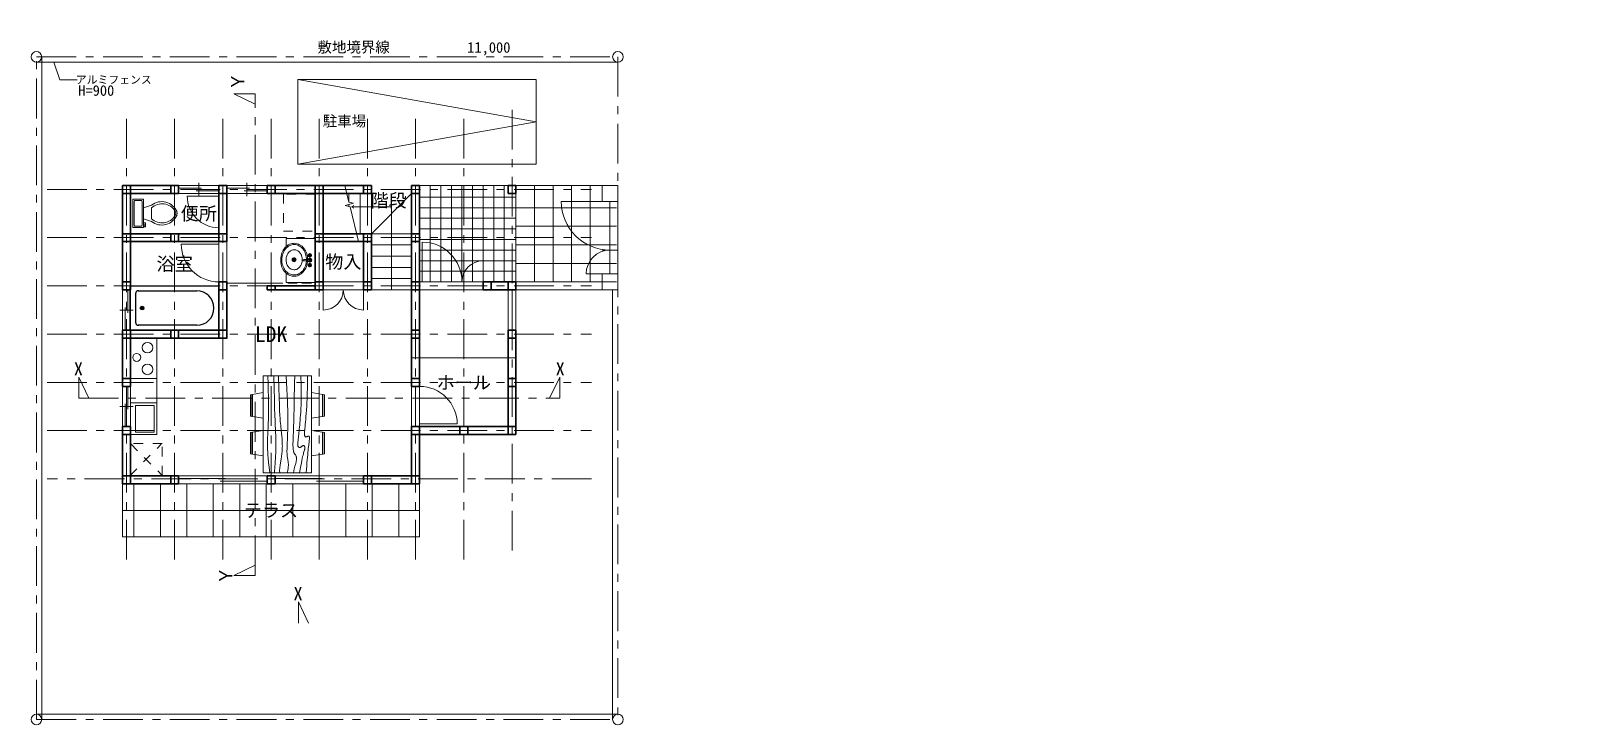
# Model space of a CAD drawing. Header units: millimetres. Extents: x -100 to 29294, y -100 to 12985.
import ezdxf
from ezdxf.enums import TextEntityAlignment as Align

# ---------------------------------------------------------------- set-up
doc = ezdxf.new("R2010")
doc.units = ezdxf.units.MM
doc.header["$LTSCALE"] = 30
for name, pattern in [('CENTER1', [42, 25, -6, 5, -6]), ('DASHED1', [12, 6, -6]), ('HIDDEN', [9, 6, -3]), ('PHANTOM2', [40, 20, -4, 4, -4, 4, -4])]:
    doc.linetypes.add(name, pattern=pattern)
for name, color, linetype, lineweight in [('01通り芯', 1, 'CENTER1', 9), ('02柱・壁(断面線）', 3, 'Continuous', 30), ('03開口断面線', 7, 'Continuous', 18), ('04開口見えがかり線', 4, 'Continuous', 9), ('05設備機器', 7, 'Continuous', 18), ('07家具', 4, 'DASHED1', 9), ('08文字', 7, 'Continuous', 18), ('10線一般（中線）', 7, 'Continuous', 15), ('12切断線', 7, 'CENTER1', 18), ('13境界線', 7, 'PHANTOM2', 18), ('14補助線', 4, 'HIDDEN', 5), ('16外構', 4, 'Continuous', 13)]:
    doc.layers.add(name, color=color, linetype=linetype, lineweight=lineweight)
doc.styles.add('ＭＳＧ', font='MS Gothic.ttf')

# ---------------------------------------------------------------- blocks, each defined once
blk = doc.blocks.new('便器 - 上面')
for p, q in [((-10, -8.5), (-8, -8.5)), ((-10, -9.5), (-10, -8.5)), ((-7, -9.5), (-10, -9.5)), ((-8, -8.5), (-8, -8)), ((-7, -8), (-7, -9.5)), ((-4, -8), (-6, -14)), ((4, -8), (6, -14)), ((9.5, -6), (9.5, -2)), ((4, -14), (-4, -14))]:
    blk.add_line(p, q)
blk.add_lwpolyline([(10.5, -8), (10.5, 0), (-10.5, 0), (-10.5, -8)], close=True)
for points in [[(-9.5, -2), (-9.5, -6)], [(8.5, -1), (-8.5, -1)], [(-8.5, -7), (8.5, -7)]]:
    blk.add_lwpolyline(points)
for centre, radius, start, end in [((-8.6, -1.9), 0.884, 81.8699, 188.1301), ((-8.6, -6.1), 0.884, 171.8699, 278.1301), ((8.6, -1.9), 0.884, 351.8699, 98.1301), ((8.6, -6.1), 0.884, 261.8699, 8.1301), ((3.5, -21.6), 12.2, 141.4691, 247.9714), ((4.2, -21.8), 11.3, 136.3677, 238.9468), ((-3.5, -21.6), 12.2, 292.0284, 38.5307), ((-4.2, -21.8), 11.3, 301.053, 43.6321), ((0, -27.9), 4, 245.7318, 294.2682), ((0, -29), 4, 254.8605, 285.1395)]:
    blk.add_arc(centre, radius, start, end)
blk = doc.blocks.new('蛇口 - バスルーム用(上面)')
for p, q in [((-4.107, 0.125), (-4.375, 0.125)), ((-3.75, 0.4788), (-3.75, 0.75)), ((-3.5, 0.482), (-3.5, 0.75)), ((-3.1461, 0.125), (-2.875, 0.125)), ((3.143, 0.125), (2.875, 0.125)), ((3.5, 0.4788), (3.5, 0.75)), ((3.75, 0.482), (3.75, 0.75)), ((4.1039, 0.125), (4.375, 0.125)), ((-4.1039, -0.125), (-4.375, -0.125)), ((-3.75, -0.4821), (-3.75, -0.75)), ((-3.5, -0.4789), (-3.5, -0.75)), ((-3.143, -0.125), (-2.875, -0.125)), ((-0.5, -0.8639), (-0.5, -4.5)), ((0.5, -4.5), (0.5, -0.8631)), ((3.1461, -0.125), (2.875, -0.125)), ((3.5, -0.4821), (3.5, -0.75)), ((3.75, -0.4789), (3.75, -0.75)), ((4.107, -0.125), (4.375, -0.125))]:
    blk.add_line(p, q)
for centre, radius in [((-3.625, 0), 1.375), ((-4.625, 0), 0.2795), ((-3.625, 0), 0.5), ((-3.625, 1), 0.2795), ((-2.625, 0), 0.2795), ((0, 0), 0.5), ((3.625, 0), 1.375), ((2.625, 0), 0.2795), ((3.625, 0), 0.5), ((3.625, 1), 0.2795), ((4.625, 0), 0.2795), ((-3.625, -1), 0.2795), ((3.625, -1), 0.2795)]:
    blk.add_circle(centre, radius)
for centre, radius, start, end in [((-3.625, 0), 1, 105.2407, 164.2093), ((-3.625, 0), 1, 16.44125, 74.07887), ((0, 0), 1.5, 289.6514, 250.3603), ((0, 0), 1, 300.3431, 239.7554), ((3.625, 0), 1, 106.12, 164.0884), ((3.625, 0), 1, 16.23422, 73.90469), ((-3.625, 0), 1, 196.2342, 253.9047), ((-3.625, 0), 1, 286.12, 344.0884), ((0, -4.5), 0.5, 180, 0), ((3.625, 0), 1, 196.4413, 254.0789), ((3.625, 0), 1, 285.2407, 344.2093)]:
    blk.add_arc(centre, radius, start, end)
blk = doc.blocks.new('洗面台 - 楕円形(上面)')
for p, q in [((-1, 0), (1, 0)), ((0, 1), (0, -1))]:
    blk.add_line(p, q)
at = {"linetype": 'Continuous'}
for points in [[(-12.2, 0.4, 0.117634), (-11.5, -3.4, 0.104469), (-8.9, -6.8, 0.090016), (-5.1, -9.1, 0.08192), (-0.3, -10, 0.08192), (4.5, -9.4, 0.090016), (8.4, -7.4, 0.104469), (11.2, -4.1, 0.117634), (12.2, -0.4, 0.117634), (11.5, 3.4, 0.104469), (8.9, 6.8, 0.090016), (5.1, 9.1, 0.08192), (0.3, 10, 0.08192), (-4.5, 9.4, 0.090016), (-8.4, 7.4, 0.104469), (-11.2, 4.1, 0.117634)], [(-11.3, 0.2, 0.118622), (-10.5, -3.3, 0.104678), (-8.1, -6.4, 0.089562), (-4.5, -8.4, 0.081185), (-0.1, -9.2, 0.081185), (4.3, -8.5, 0.089562), (7.9, -6.6, 0.104678), (10.4, -3.5, 0.118622), (11.3, -0.2, 0.118622), (10.5, 3.3, 0.104678), (8.1, 6.4, 0.089562), (4.5, 8.4, 0.081185), (0.1, 9.2, 0.081185), (-4.3, 8.5, 0.089562), (-7.9, 6.6, 0.104678), (-10.4, 3.5, 0.118622)], [(-7.4, 0.1, 0.118283), (-6.9, -2.2, 0.104607), (-5.3, -4.2, 0.089718), (-3, -5.5, 0.081436), (-0.1, -6, 0.081436), (2.8, -5.6, 0.089718), (5.2, -4.3, 0.104607), (6.9, -2.3, 0.118283), (7.4, -0.1, 0.118283), (6.9, 2.2, 0.104607), (5.3, 4.2, 0.089718), (3, 5.5, 0.081436), (0.1, 6, 0.081436), (-2.8, 5.6, 0.089718), (-5.2, 4.3, 0.104607), (-6.9, 2.3, 0.118283)]]:
    blk.add_lwpolyline(points, format="xyb", close=True, dxfattribs=at)
for radius in [1.5, 1]:
    blk.add_circle((0, 0), radius)

msp = doc.modelspace()

# ---------------------------------------------------------------- hatches: boundary and pattern name
at = {"layer": '14補助線', "linetype": 'ByBlock'}
h = msp.add_hatch(dxfattribs=at)
h.set_pattern_fill('_USER', color=256, scale=250, style=0, pattern_type=0)
h.set_pattern_definition([(0, (0, 0), (0, 62500), [])])
h.paths.add_polyline_path([(22184, 8545), (22184, 8145)], flags=16)
h.paths.add_polyline_path([(29294, 5725), (29294, 12985), (22334, 12985), (22334, 5725)])
edge = h.paths.add_edge_path()
edge.add_line((22184, 8545), (22375, 8145))
edge.add_line((22184, 8545), (22184, 8145))
h.paths.add_polyline_path([(22034, 8513), (22320, 8513), (22320, 8884), (22034, 8884)], flags=9)

# ---------------------------------------------------------------- linework, layer by layer
for p, q in [((1773, 7344), (1773, 8180)), ((1773, 8180), (3444, 8180)), ((3444, 8180), (3444, 7344)), ((1971, 7762), (2018, 7762)), ((1995, 7786), (1995, 7739)), ((3444, 7344), (1775, 7344))]:
    msp.add_line(p, q)
for points in [[(1879, 7484), (1879, 8041)], [(1923, 8087), (3027, 8087)], [(3027, 7437), (1920, 7437)]]:
    msp.add_lwpolyline(points)
for radius in [34.8, 23.2]:
    msp.add_circle((1995, 7762), radius)
for centre, radius, start, end in [((1919, 8047), 41, 81.8699, -171.8699), ((3027, 7762), 325, -90, 90), ((1919, 7478), 41, 171.8699, -81.8699)]:
    msp.add_arc(centre, radius, start, end)
at = {"layer": '01通り芯'}
for p, q in [((1700, 3020), (1700, 11500)), ((2610, 3020), (2610, 11500)), ((3520, 3020), (3520, 11500)), ((4430, 3020), (4430, 11500)), ((5340, 3020), (5340, 11500)), ((6250, 3020), (6250, 11500)), ((7160, 3020), (7160, 11500)), ((8070, 3020), (8070, 11500)), ((8980, 11500), (8980, 3020)), ((200, 10000), (10480, 10000)), ((200, 9090), (10480, 9090)), ((200, 8180), (10480, 8180)), ((200, 7270), (10480, 7270)), ((200, 6360), (10480, 6360)), ((200, 5450), (10480, 5450)), ((10480, 4540), (200, 4540))]:
    msp.add_line(p, q, dxfattribs=at)
at = {"layer": '02柱・壁(断面線）'}
for p, q in [((1625, 10075), (2685, 10075)), ((1625, 8105), (1625, 10075)), ((1775, 10075), (1775, 8105)), ((2535, 9925), (2535, 10075)), ((2685, 10075), (2685, 9925)), ((3445, 10075), (3595, 10075)), ((3445, 9015), (3445, 10075)), ((3595, 10075), (3595, 9015)), ((4355, 9925), (4355, 10075)), ((4355, 10075), (6325, 10075)), ((4505, 10075), (4505, 9925)), ((5265, 8105), (5265, 10075)), ((5415, 10075), (5415, 8105)), ((6175, 9925), (6175, 10075)), ((6325, 10075), (6325, 9925)), ((7085, 6285), (7085, 10075)), ((7085, 10075), (7235, 10075)), ((7235, 10075), (7235, 6285)), ((8905, 10075), (9055, 10075)), ((8905, 9925), (8905, 10075)), ((9055, 10075), (9055, 9925)), ((2685, 9925), (1625, 9925)), ((3595, 9925), (3445, 9925)), ((6325, 9925), (4355, 9925)), ((7235, 9925), (7085, 9925)), ((9055, 9925), (8905, 9925)), ((1625, 9165), (3595, 9165)), ((2535, 9015), (2535, 9165)), ((2685, 9165), (2685, 9015)), ((5265, 9165), (6325, 9165)), ((6175, 8105), (6175, 9165)), ((6325, 9165), (6325, 8105)), ((7085, 9165), (7235, 9165)), ((3595, 9015), (1625, 9015)), ((6325, 9015), (5265, 9015)), ((7235, 9015), (7085, 9015)), ((1625, 8255), (1775, 8255)), ((3445, 7195), (3445, 8255)), ((3445, 8255), (3595, 8255)), ((3595, 8255), (3595, 7185)), ((5415, 8255), (5265, 8255)), ((6175, 8255), (6325, 8255)), ((7085, 8255), (7235, 8255)), ((8435, 8255), (8435, 8105)), ((8435, 8255), (9055, 8255)), ((8585, 8255), (8585, 8105)), ((8905, 8105), (8905, 8255)), ((9055, 8255), (9055, 8105)), ((1775, 8105), (1625, 8105)), ((3595, 8105), (3445, 8105)), ((4355, 8105), (4355, 8180)), ((4355, 8180), (5265, 8180)), ((5415, 8105), (4355, 8105)), ((4505, 8180), (4505, 8105)), ((6325, 8105), (6175, 8105)), ((7085, 8105), (7235, 8105)), ((8435, 8105), (9055, 8105)), ((1625, 6285), (1625, 7345)), ((1625, 7345), (3595, 7345)), ((3595, 7195), (1625, 7195)), ((1775, 7345), (1775, 6285)), ((2535, 7195), (2535, 7345)), ((2685, 7345), (2685, 7195)), ((7085, 7345), (7235, 7345)), ((7235, 7195), (7085, 7195)), ((8905, 5375), (8905, 7345)), ((8905, 7345), (9055, 7345)), ((9055, 7195), (8905, 7195)), ((9055, 7345), (9055, 5375)), ((1625, 6435), (1775, 6435)), ((1775, 6285), (1625, 6285)), ((7085, 6435), (7235, 6435)), ((7235, 6285), (7085, 6285)), ((8905, 6435), (9055, 6435)), ((9055, 6285), (8905, 6285)), ((1625, 4445), (1625, 5525)), ((1625, 5525), (1775, 5525)), ((1775, 5375), (1625, 5375)), ((1775, 5525), (1775, 4445)), ((9055, 5525), (7085, 5525)), ((7085, 4445), (7085, 5525)), ((9055, 5375), (7085, 5375)), ((7235, 5525), (7235, 4445)), ((7995, 5375), (7995, 5525)), ((8145, 5525), (8145, 5375)), ((1625, 4595), (2685, 4595)), ((2685, 4445), (1625, 4445)), ((2535, 4445), (2535, 4595)), ((2685, 4595), (2685, 4445)), ((4355, 4445), (4355, 4595)), ((4355, 4595), (4505, 4595)), ((4505, 4445), (4355, 4445)), ((4505, 4595), (4505, 4445)), ((6175, 4445), (6175, 4595)), ((6175, 4595), (7235, 4595)), ((7235, 4445), (6175, 4445)), ((6325, 4595), (6325, 4445))]:
    msp.add_line(p, q, dxfattribs=at)
at = {"layer": '03開口断面線'}
for p, q in [((2685, 10025), (3115, 10025)), ((3065, 9875), (3065, 10125)), ((3595, 10025), (4025, 10025)), ((3975, 9875), (3975, 10125)), ((2845, 9875), (3445, 9875)), ((3015, 9975), (3445, 9975)), ((3925, 9975), (4355, 9975)), ((3445, 8965), (2735, 8965)), ((7285, 9005), (7285, 8255)), ((8435, 8255), (8435, 8655)), ((1725, 7675), (1725, 8105)), ((3597, 8230), (4475, 8230)), ((5415, 8105), (5415, 7725)), ((6175, 8105), (6175, 7725)), ((8980, 7345), (8980, 8105)), ((1825, 7725), (1575, 7725)), ((1675, 7345), (1675, 7775)), ((1725, 5855), (1725, 6285)), ((1825, 5905), (1575, 5905)), ((1675, 5525), (1675, 5955)), ((7945, 5575), (7235, 5575)), ((2685, 4545), (3570, 4545)), ((3470, 4495), (4355, 4495)), ((3520, 4395), (3520, 4645)), ((4505, 4545), (5390, 4545)), ((5290, 4495), (6175, 4495)), ((5340, 4395), (5340, 4645))]:
    msp.add_line(p, q, dxfattribs=at)
at = {"layer": '03開口断面線', "linetype": 'ByBlock'}
for p, q in [((9910, 9775), (10830, 9775)), ((10380, 8405), (10830, 8405))]:
    msp.add_line(p, q, dxfattribs=at)
at = {"layer": '03開口断面線', "linetype": 'HIDDEN'}
msp.add_line((4474, 8229), (5264, 8229), dxfattribs=at)
at = {"layer": '04開口見えがかり線'}
for p, q in [((2685, 10075), (3445, 10075)), ((3595, 10075), (4355, 10075)), ((2685, 9925), (3445, 9925)), ((3595, 9925), (4355, 9925)), ((3445, 8255), (3445, 9015)), ((3595, 9015), (3595, 8255)), ((5415, 8255), (6175, 8255)), ((7235, 8255), (8435, 8255)), ((1625, 7345), (1625, 8105)), ((1775, 7345), (1775, 8105)), ((5415, 8105), (6175, 8105)), ((8435, 8105), (7235, 8105)), ((8905, 8105), (8905, 7345)), ((9055, 7345), (9055, 8105)), ((1625, 5525), (1625, 6285)), ((1775, 5525), (1775, 6285)), ((7085, 5525), (7085, 6285)), ((7235, 6285), (7235, 5525)), ((2685, 4595), (4355, 4595)), ((2685, 4445), (4355, 4445)), ((4505, 4595), (6175, 4595)), ((4505, 4445), (6175, 4445))]:
    msp.add_line(p, q, dxfattribs=at)
at = {"layer": '04開口見えがかり線', "linetype": 'ByBlock'}
msp.add_line((10680, 8855), (10980, 8855), dxfattribs=at)
at = {"layer": '04開口見えがかり線'}
for centre, radius, start, end in [((3445, 9874), 598, 180, -90), ((3445, 8965), 710, 180, -90), ((7285, 8255), 750, 0, 90), ((8435, 8255), 400, 90, 180), ((5415, 8105), 380, -90, 0), ((6175, 8105), 380, 180, -90), ((7235, 5575), 710, 0, 90)]:
    msp.add_arc(centre, radius, start, end, dxfattribs=at)
at = {"layer": '04開口見えがかり線', "linetype": 'ByBlock'}
for centre, radius, start, end in [((10830, 9775), 920, 180, -90), ((10830, 8405), 450, 90, 180)]:
    msp.add_arc(centre, radius, start, end, dxfattribs=at)
at = {"layer": '05設備機器', "linetype": 'DASHED1'}
for p, q in [((5264, 9912), (4664, 9912)), ((4664, 9912), (4664, 9212)), ((5264, 9212), (5264, 9912)), ((4664, 9212), (5264, 9212))]:
    msp.add_line(p, q, dxfattribs=at)
at = {"layer": '05設備機器'}
for p, q in [((5266, 9072), (4716, 9072)), ((4716, 9072), (4716, 8921)), ((4715, 8244), (5265, 8244)), ((4716, 8420), (4716, 8242)), ((2274, 6435), (2274, 7193)), ((1775, 6435), (2274, 6435)), ((2274, 6435), (2274, 5375)), ((1773, 5973), (2274, 5973)), ((1871, 5923), (1871, 5424)), ((1873, 5923), (2221, 5923)), ((2221, 5922), (2221, 5423)), ((1775, 5375), (2274, 5375)), ((1871, 5423), (2221, 5423))]:
    msp.add_line(p, q, dxfattribs=at)
for centre, radius in [((2097, 7015), 100), ((1894, 6831), 75), ((2097, 6605), 100)]:
    msp.add_circle(centre, radius, dxfattribs=at)
at = {"layer": '07家具', "linetype": 'Continuous'}
for p, q in [((4281, 6483), (4281, 4655)), ((5195, 6483), (4281, 6483)), ((5195, 4655), (5195, 6483)), ((4040, 6128), (4065, 6132)), ((4040, 6128), (4040, 5721)), ((4065, 5717), (4065, 6132)), ((4078, 6134), (4281, 6166)), ((4078, 6134), (4078, 5715)), ((5399, 6134), (5195, 6166)), ((5399, 6134), (5399, 5715)), ((5411, 5717), (5411, 6132)), ((5437, 6128), (5411, 6132)), ((5437, 6128), (5437, 5721)), ((4065, 5717), (4040, 5721)), ((4281, 5684), (4078, 5715)), ((5195, 5684), (5399, 5715)), ((5411, 5717), (5437, 5721)), ((4040, 5417), (4065, 5421)), ((4040, 5417), (4040, 5010)), ((4065, 5006), (4065, 5421)), ((4078, 5423), (4281, 5454)), ((4078, 5423), (4078, 5004)), ((5399, 5423), (5195, 5454)), ((5399, 5423), (5399, 5004)), ((5437, 5417), (5411, 5421)), ((5411, 5006), (5411, 5421)), ((5437, 5417), (5437, 5010)), ((4065, 5006), (4040, 5010)), ((4281, 4973), (4078, 5004)), ((5195, 4973), (5399, 5004)), ((5411, 5006), (5437, 5010)), ((4281, 4655), (5195, 4655))]:
    msp.add_line(p, q, dxfattribs=at)
at = {"layer": '07家具', "linetype": 'DASHED1'}
for p, q in [((1768, 4605), (2357, 5194)), ((1781, 5198), (2367, 4611))]:
    msp.add_line(p, q, dxfattribs=at)
at = {"layer": '07家具', "linetype": 'Continuous'}
for points in [[(4370, 6483), (4374, 6333), (4377, 6205), (4379, 6096), (4381, 6003), (4381, 5924), (4382, 5856), (4381, 5797), (4381, 5744), (4380, 5694), (4379, 5648), (4377, 5604), (4376, 5563), (4375, 5524), (4373, 5488), (4372, 5453), (4370, 5421), (4368, 5390), (4367, 5360), (4365, 5330), (4364, 5301), (4363, 5271), (4363, 5241), (4362, 5208), (4363, 5174), (4363, 5137), (4365, 5096), (4367, 5049), (4371, 4993), (4377, 4928), (4385, 4851), (4395, 4761), (4408, 4655)], [(4484, 6483), (4489, 6240), (4494, 6038), (4498, 5873), (4503, 5740), (4507, 5633), (4510, 5547), (4513, 5476), (4516, 5415), (4518, 5359), (4520, 5307), (4521, 5260), (4521, 5216), (4522, 5176), (4521, 5138), (4521, 5104), (4520, 5072), (4519, 5042), (4518, 5014), (4517, 4987), (4516, 4961), (4514, 4936), (4512, 4912), (4511, 4887), (4509, 4862), (4507, 4836), (4505, 4810), (4503, 4783), (4501, 4757), (4499, 4730), (4498, 4704), (4497, 4679), (4497, 4655)], [(4573, 6483), (4578, 6260), (4583, 6079), (4587, 5937), (4592, 5826), (4596, 5741), (4601, 5677), (4605, 5627), (4609, 5585), (4613, 5547), (4617, 5511), (4620, 5478), (4623, 5446), (4627, 5417), (4629, 5388), (4632, 5361), (4635, 5334), (4637, 5308), (4639, 5283), (4641, 5258), (4642, 5232), (4643, 5207), (4643, 5182), (4644, 5157), (4643, 5131), (4642, 5104), (4640, 5078), (4638, 5051), (4636, 5024), (4633, 4998), (4630, 4973), (4627, 4949), (4624, 4926), (4621, 4904), (4618, 4884), (4615, 4865), (4611, 4847), (4608, 4830), (4605, 4813), (4602, 4797), (4600, 4781), (4597, 4764), (4595, 4748), (4593, 4732), (4592, 4716), (4591, 4700), (4592, 4684), (4595, 4669), (4599, 4655)], [(4713, 6483), (4722, 6351), (4729, 6230), (4734, 6119), (4738, 6018), (4742, 5925), (4744, 5840), (4745, 5762), (4746, 5690), (4746, 5623), (4746, 5562), (4745, 5505), (4744, 5452), (4743, 5403), (4741, 5357), (4740, 5313), (4738, 5273), (4737, 5234), (4735, 5197), (4734, 5163), (4733, 5130), (4732, 5100), (4731, 5071), (4731, 5045), (4732, 5021), (4733, 4999), (4735, 4979), (4737, 4961), (4739, 4944), (4741, 4928), (4744, 4914), (4746, 4900), (4749, 4887), (4751, 4875), (4753, 4863), (4755, 4850), (4756, 4838), (4757, 4826), (4758, 4813), (4758, 4800), (4757, 4786), (4756, 4771), (4755, 4756), (4753, 4741), (4751, 4727), (4749, 4713), (4746, 4701), (4744, 4690), (4743, 4681), (4741, 4675), (4740, 4670), (4739, 4667), (4739, 4665), (4739, 4663), (4738, 4661), (4738, 4659), (4738, 4655)], [(4878, 6483), (4874, 6349), (4871, 6231), (4868, 6128), (4867, 6037), (4865, 5958), (4865, 5888), (4864, 5826), (4863, 5770), (4862, 5719), (4861, 5672), (4860, 5629), (4859, 5588), (4857, 5549), (4856, 5513), (4854, 5477), (4853, 5442), (4851, 5407), (4849, 5373), (4848, 5339), (4847, 5306), (4846, 5274), (4845, 5243), (4844, 5215), (4844, 5188), (4844, 5164), (4845, 5142), (4846, 5122), (4847, 5104), (4849, 5088), (4851, 5074), (4854, 5061), (4857, 5050), (4860, 5041), (4864, 5032), (4868, 5025), (4872, 5018), (4876, 5012), (4880, 5006), (4885, 5001), (4889, 4995), (4892, 4990), (4896, 4984), (4899, 4978), (4902, 4971), (4905, 4964), (4907, 4956), (4909, 4947), (4910, 4938), (4910, 4928), (4910, 4918), (4910, 4906), (4908, 4895), (4907, 4882), (4905, 4870), (4902, 4856), (4899, 4843), (4896, 4829), (4892, 4814), (4887, 4798), (4882, 4778), (4876, 4755), (4869, 4727), (4862, 4694), (4853, 4655)], [(4992, 6483), (4996, 6305), (4997, 6158), (4997, 6037), (4996, 5939), (4993, 5860), (4990, 5795), (4986, 5740), (4982, 5691), (4978, 5644), (4974, 5600), (4971, 5558), (4967, 5518), (4964, 5479), (4961, 5444), (4957, 5410), (4954, 5379), (4951, 5350), (4948, 5323), (4945, 5298), (4942, 5276), (4940, 5256), (4938, 5238), (4936, 5221), (4935, 5207), (4935, 5194), (4935, 5183), (4935, 5174), (4936, 5166), (4938, 5159), (4940, 5153), (4943, 5148), (4946, 5144), (4949, 5140), (4953, 5137), (4957, 5134), (4961, 5133), (4966, 5132), (4970, 5131), (4975, 5132), (4980, 5133), (4984, 5135), (4989, 5138), (4994, 5141), (4999, 5144), (5003, 5148), (5008, 5151), (5013, 5155), (5018, 5158), (5022, 5161), (5027, 5164), (5032, 5166), (5036, 5167), (5041, 5168), (5045, 5168), (5050, 5167), (5054, 5165), (5058, 5162), (5061, 5158), (5064, 5153), (5067, 5148), (5069, 5142), (5070, 5135), (5071, 5128), (5071, 5120), (5069, 5112), (5067, 5103), (5064, 5093), (5060, 5082), (5056, 5068), (5051, 5053), (5046, 5034), (5040, 5013), (5034, 4989), (5027, 4960), (5020, 4927), (5012, 4888), (5003, 4842), (4992, 4788), (4980, 4726), (4967, 4655)], [(5119, 6483), (5119, 6361), (5117, 6250), (5115, 6150), (5111, 6059), (5107, 5976), (5103, 5902), (5099, 5834), (5094, 5771), (5089, 5714), (5084, 5661), (5080, 5612), (5076, 5568), (5072, 5529), (5069, 5493), (5066, 5462), (5064, 5436), (5063, 5413), (5063, 5394), (5063, 5379), (5064, 5366), (5065, 5356), (5067, 5349), (5070, 5343), (5073, 5338), (5076, 5335), (5080, 5332), (5084, 5331), (5088, 5330), (5092, 5329), (5096, 5330), (5100, 5331), (5104, 5332), (5108, 5334), (5112, 5336), (5116, 5338), (5119, 5340), (5122, 5342), (5126, 5344), (5129, 5346), (5132, 5347), (5135, 5347), (5138, 5347), (5141, 5347), (5144, 5345), (5147, 5343), (5149, 5341), (5151, 5338), (5153, 5334), (5155, 5330), (5156, 5325), (5156, 5319), (5156, 5312), (5156, 5304), (5156, 5294), (5155, 5283), (5153, 5271), (5151, 5256), (5149, 5240), (5147, 5221), (5144, 5199), (5141, 5174), (5137, 5146), (5134, 5115), (5130, 5079), (5126, 5039), (5122, 4995), (5117, 4947), (5113, 4896), (5108, 4841), (5103, 4782), (5099, 4720), (5094, 4655)]]:
    msp.add_lwpolyline(points, dxfattribs=at)
at = {"layer": '07家具', "linetype": 'DASHED1'}
msp.add_lwpolyline([(1775, 4604), (2375, 4604), (2375, 5204), (1775, 5204)], close=True, dxfattribs=at)
at = {"layer": '08文字', "linetype": 'ByBlock'}
for p, q in [((328, 12403), (444, 12066)), ((444, 12066), (769, 12066))]:
    msp.add_line(p, q, dxfattribs=at)
at = {"layer": '10線一般（中線）'}
for p, q in [((5901, 9761), (5826, 10073)), ((7435, 10075), (7435, 8255)), ((7635, 10075), (7635, 8255)), ((7835, 10075), (7835, 8255)), ((8035, 10075), (8035, 8255)), ((8035, 10075), (8035, 8255)), ((8235, 10075), (8235, 8255)), ((8435, 10075), (8435, 8255)), ((8635, 10075), (8635, 8255)), ((8835, 10075), (8835, 8255)), ((5986, 9738), (5829, 9696)), ((5900, 9761), (5986, 9738)), ((5901, 9761), (5901, 9925)), ((5901, 9676), (5901, 9715)), ((6113, 9165), (6113, 9925)), ((6325, 9165), (6325, 9925)), ((6325, 9165), (7085, 9925)), ((7235, 9855), (9055, 9855)), ((5829, 9696), (5925, 9670)), ((6080, 9017), (5924, 9670)), ((7235, 9655), (9055, 9655)), ((7235, 9455), (9055, 9455)), ((6325, 9165), (7085, 9165)), ((7235, 9255), (9055, 9255)), ((6325, 8953), (7085, 8953)), ((7235, 9055), (9055, 9055)), ((7235, 8855), (9055, 8855)), ((6325, 8741), (7085, 8741)), ((6325, 8529), (7085, 8529)), ((7235, 8655), (9055, 8655)), ((6325, 8317), (7085, 8317)), ((7235, 8455), (9055, 8455)), ((6325, 8105), (7085, 8105)), ((9055, 6825), (7085, 6825))]:
    msp.add_line(p, q, dxfattribs=at)
at = {"layer": '10線一般（中線）', "linetype": 'ByBlock'}
for p, q in [((7235, 10075), (8905, 10075)), ((9055, 8255), (9055, 10000)), ((5951, 9672), (5995, 9697)), ((6705, 9672), (5951, 9672)), ((5951, 9672), (5995, 9647)), ((6705, 9545), (6705, 9672)), ((6705, 8105), (6705, 9545))]:
    msp.add_line(p, q, dxfattribs=at)
at = {"layer": '12切断線'}
for p, q in [((0, 12500), (10980, 12500)), ((0, 0), (0, 12500)), ((10980, 12500), (10980, 0)), ((4130, 2720), (4130, 11800)), ((800, 6060), (9880, 6060)), ((0, 0), (10980, 0))]:
    msp.add_line(p, q, dxfattribs=at)
at = {"layer": '12切断線', "linetype": 'ByBlock'}
for p, q in [((4130, 11800), (3730, 11800)), ((3730, 11800), (4130, 11800)), ((3730, 11800), (4130, 11800)), ((3730, 11800), (4130, 11610)), ((800, 6060), (800, 6460)), ((800, 6460), (800, 6060)), ((800, 6460), (800, 6060)), ((800, 6460), (991, 6060)), ((9880, 6460), (9690, 6060)), ((9880, 6060), (9880, 6460)), ((9880, 6460), (9880, 6060)), ((9880, 6460), (9880, 6060)), ((3730, 2720), (4130, 2911)), ((4130, 2720), (3730, 2720)), ((3730, 2720), (4130, 2720)), ((3730, 2720), (4130, 2720)), ((4948, 1821), (4948, 2221)), ((4948, 2221), (4948, 1821)), ((4948, 2221), (4948, 1821)), ((4948, 2221), (5138, 1821))]:
    msp.add_line(p, q, dxfattribs=at)
at = {"layer": '13境界線', "linetype": 'ByBlock'}
for centre in [(0, 12500), (10980, 12500), (0, 0), (10980, 0)]:
    msp.add_circle(centre, 100, dxfattribs=at)
at = {"layer": '16外構'}
for p, q in [((0, 12400), (10980, 12400)), ((100, 0), (100, 12500)), ((4937, 12075), (9437, 12075)), ((4937, 10475), (9437, 10475)), ((10880, 8105), (10880, 0)), ((1625, 4446), (1625, 3445)), ((7235, 4445), (7235, 3446)), ((7235, 3945), (1625, 3945)), ((7235, 3445), (1625, 3445)), ((0, 100), (10980, 100))]:
    msp.add_line(p, q, dxfattribs=at)
at = {"layer": '16外構', "linetype": 'ByBlock'}
for p, q in [((4937, 12075), (4937, 10475)), ((4937, 12075), (9437, 11275)), ((9437, 12075), (9437, 10475)), ((9437, 11275), (4937, 10475)), ((8980, 10075), (10980, 10075)), ((9405, 8255), (9405, 10075)), ((9755, 8255), (9755, 10075)), ((10105, 8255), (10105, 10075)), ((10455, 8255), (10455, 10075)), ((10980, 10075), (10680, 10075)), ((10680, 10075), (10680, 9775)), ((10980, 10075), (10980, 8105)), ((10980, 9775), (10980, 10075)), ((10680, 9775), (10980, 9775)), ((10830, 9775), (10830, 8405)), ((9055, 9655), (10955, 9655)), ((9055, 9305), (10955, 9305)), ((9055, 8955), (10955, 8955)), ((9055, 8605), (10955, 8605)), ((9055, 8255), (10955, 8255)), ((10680, 8105), (10680, 8405)), ((10680, 8405), (10980, 8405)), ((10980, 8405), (10980, 8105)), ((9055, 8105), (10955, 8105)), ((10980, 8105), (10680, 8105)), ((1840, 3445), (1840, 4445)), ((2340, 3445), (2340, 4445)), ((2840, 3445), (2840, 4445)), ((3340, 3445), (3340, 4445)), ((3840, 3445), (3840, 4445)), ((4340, 3445), (4340, 4445)), ((4840, 3445), (4840, 4445)), ((5340, 3445), (5340, 4445)), ((5840, 3445), (5840, 4445)), ((6340, 3445), (6340, 4445)), ((6840, 3445), (6840, 4445))]:
    msp.add_line(p, q, dxfattribs=at)

# ---------------------------------------------------------------- block references
at = {"layer": '05設備機器', "xscale": 25.4, "yscale": 25.4, "zscale": 25.4}
for name, p, rotation in [('便器 - 上面', (1819, 9549), 90), ('洗面台 - 楕円形(上面)', (4866, 8673), 90), ('蛇口 - バスルーム用(上面)', (5162, 8664), -90.00000000000001)]:
    msp.add_blockref(name, p, dxfattribs=dict(at, rotation=rotation))

# ---------------------------------------------------------------- texts
at = {"layer": '08文字', "linetype": 'ByBlock', "style": 'ＭＳＧ'}
for s, height, p in [('敷地境界線', 200, (5990, 12683)), ('11,000', 200, (8542, 12678)), ('アルミフェンス', 150, (1460, 12069)), ('H=900', 200, (1130, 11866)), ('駐車場', 200, (5817, 11289)), ('便所', 250, (3065, 9545)), ('階段', 250, (6650, 9791)), ('物入', 250, (5795, 8635)), ('LDK', 300, (4430, 7270)), ('X', 250, (793, 6615)), ('ホール', 250, (8070, 6355)), ('X', 250, (9890, 6615)), ('テラス', 250, (4430, 3945)), ('X', 250, (4940, 2376))]:
    msp.add_text(s, height=height, dxfattribs=at).set_placement(p, align=Align.MIDDLE_CENTER)
for p in [(3801, 12033), (3575, 2713)]:
    msp.add_text('Ｙ', height=250, rotation=90, dxfattribs=at).set_placement(p, align=Align.MIDDLE_CENTER)
msp.add_text('浴室', height=250, dxfattribs=at).set_placement((2610, 8598), align=Align.MIDDLE)

doc.saveas('drawing.dxf')
